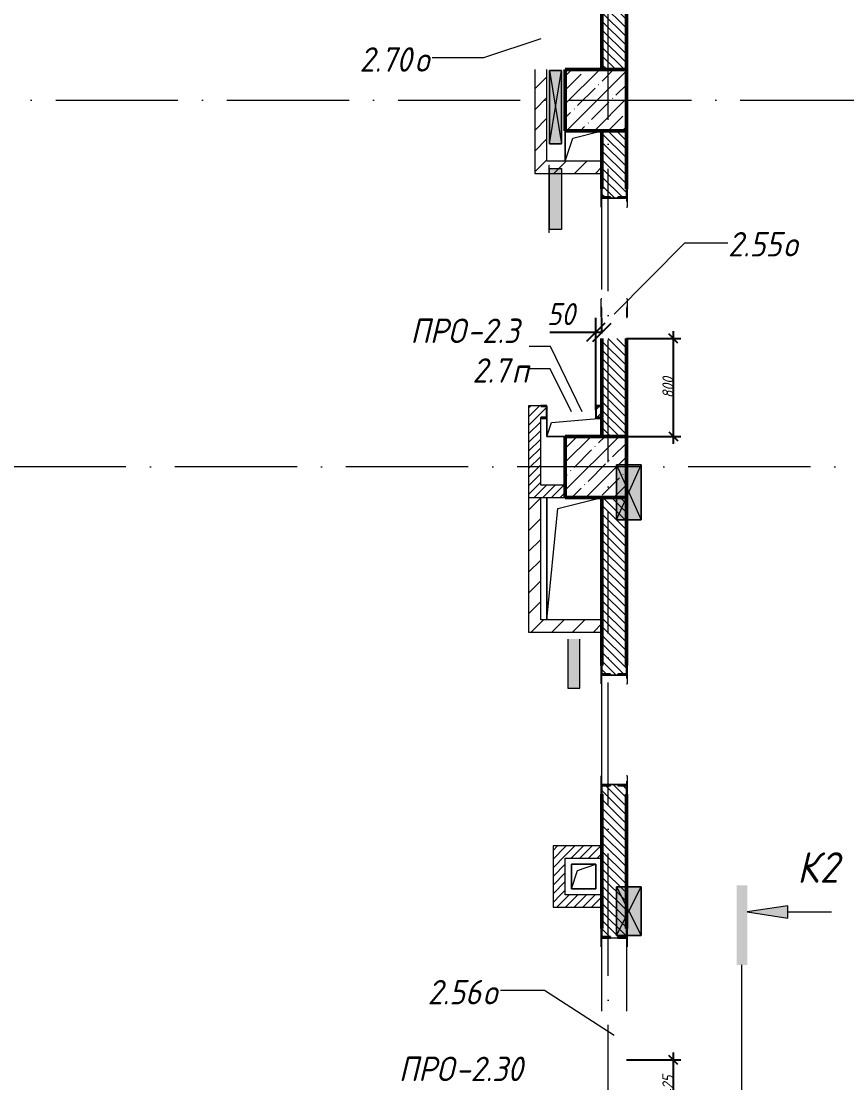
# Model space of a CAD drawing. Header units: millimetres. Extents: x -537608 to 253996, y -217170 to 186033.
# Drawn here: x -183999 to -177244, y -38294 to -29612 of the extents above; entities that cross this region are included whole.
import ezdxf

# ---------------------------------------------------------------- set-up
doc = ezdxf.new("R2010")
doc.units = ezdxf.units.MM
doc.linetypes.add('200_ШТРИХ_ш1п0_6_', pattern=[160, 100, -60])
doc.linetypes.add('50_200_ШТРИХ_1Т_ш5_п1_п1_', pattern=[1400, 1000, -200, 0, -200])
for name, color, linetype, lineweight in [('A-____-____-DIMS', 7, 'Continuous', 9), ('A-____-NOTE-TEXT', 7, 'Continuous', 9), ('A-____-NOTE-TEXT-1', 7, 'Continuous', 5), ('A-DETL-GENF-OTLN', 7, 'Continuous', 9), ('A-FLOR-____-OTLN', 7, 'Continuous', 9), ('A-GENM-____-IDEN', 7, 'Continuous', 9), ('A-GENM-____-MCUT', 7, 'Continuous', 25), ('A-GENM-____-OTLN', 7, 'Continuous', 9), ('A-GENM-____-OTLN-1', 7, 'Continuous', 25), ('A-GLAZ-____-IDEN', 7, 'Continuous', 9), ('A-GLAZ-____-OTLN', 7, 'Continuous', 9), ('A-WALL-____-MCUT-2', 7, 'Continuous', 50), ('A-WALL-____-PATT-1', 7, 'Continuous', 9), ('A-WALL-FNSH-MCUT-1', 7, 'Continuous', 9), ('I-WALL-____-OTLN', 7, 'Continuous', 9), ('S-COLS-____-MCUT', 7, 'Continuous', 50), ('S-COLS-____-OTLN', 7, 'Continuous', 9), ('S-GRID-____-OTLN-1', 7, '50_200_ШТРИХ_1Т_ш5_п1_п1_', 9)]:
    doc.layers.add(name, color=color, linetype=linetype, lineweight=lineweight)
for name, color, linetype, lineweight, true_color in [('A-DETL-GENF-OTLN-4', 9, '200_ШТРИХ_ш1п0_6_', 9, 0x808080), ('A-DETL-GENF-OTLN-5', 7, 'Continuous', 5, 0xc0c0c0), ('A-GLAZ-____-OTLN-1', 7, 'Continuous', 9, 0xc0c0c0)]:
    doc.layers.add(name, color=color, linetype=linetype, lineweight=lineweight, true_color=true_color)
doc.styles.add('ISOCPEUR_I', font='isocpeui.ttf', dxfattribs={"height": 300})
doc.styles.add('ISOCPEUR_I_10', font='isocpeui.ttf', dxfattribs={"width": 0.9, "height": 180})
doc.styles.add('ISOCPEUR_I_7', font='isocpeui.ttf', dxfattribs={"width": 0.9, "height": 90})
doc.styles.add('ISOCPEUR_I_9', font='isocpeui.ttf', dxfattribs={"width": 0.9, "height": 250})
doc.dimstyles.new('ISO-1_8_0_9К_СРЕДНИЙ_Кладочные_2', dxfattribs={"dimscale": 304.8, "dimtxt": 89.638306, "dimasz": 0.246063, "dimexe": 0.19685, "dimexo": 0, "dimgap": 0, "dimtad": 1, "dimdec": 3, "dimrnd": 0.001, "dimdsep": 46, "dimtxsty": 'ISOCPEUR_I_7', "dimblk1": 'OBLIQUE', "dimblk2": 'OBLIQUE', "dimsah": 1, "dimcen": 0.09, "dimdle": 0.19685, "dimazin": 0, "dimtfac": 1, "dimtdec": 4, "dimtix": 1, "dimtmove": 1, "dimatfit": 3, "dimfxl": 1, "dimtvp": 1, "dimtolj": 1, "dimtzin": 0, "dimarcsym": 2})
doc.dimstyles.new('ISO-1_8_0_9К_СРЕДНИЙ_Кладочные_3', dxfattribs={"dimscale": 304.8, "dimtxt": 179.276612, "dimasz": 0.492126, "dimexe": 0.393701, "dimexo": 0, "dimgap": 0, "dimtad": 1, "dimdec": 3, "dimrnd": 0.001, "dimdsep": 46, "dimtxsty": 'ISOCPEUR_I_10', "dimblk1": 'OBLIQUE', "dimblk2": 'OBLIQUE', "dimsah": 1, "dimcen": 0.09, "dimdle": 0.393701, "dimazin": 0, "dimtfac": 1, "dimtdec": 4, "dimtix": 1, "dimtmove": 0, "dimatfit": 3, "dimfxl": 1, "dimtvp": 1, "dimtolj": 1, "dimtzin": 0, "dimarcsym": 2})
pattern_1 = [(45, (-184647.673, -56738.29), (-35.35534, 35.35534), [])]
pattern_2 = [(45, (-184647.67, -56738.29), (-84.8528, 84.8528), [])]
pattern_3 = [(135, (-184647.673, -56738.29), (-35.35534, -35.35534), [])]

# ---------------------------------------------------------------- blocks, each defined once
blk = doc.blocks.new('BSC_Колонна _Прямоугольная - 500х500-V39-АР1_План отверстий 2 этажа в осях 1-64_А-ГГ')
at = {"layer": 'S-COLS-____-OTLN'}
h = blk.add_hatch(dxfattribs=at)
h.set_pattern_fill('FP_68', color=256, style=0, pattern_type=2)
h.set_pattern_definition([(45, (-5350, -26481.04), (-114.0493, 114.0493), []), (45, (-5235.95, -26481.04), (-114.0493, 114.0493), [201.613, -40.323, 3.353, -36.97])])
h.paths.add_polyline_path([(-250, -250), (250, -250), (250, 250), (-250, 250)], flags=0)
at = {"layer": 'S-COLS-____-MCUT'}
for p, q in [((250, 250), (-250, 250)), ((-250, 250), (-250, -250)), ((250, -250), (250, 250)), ((-250, -250), (250, -250))]:
    blk.add_line(p, q, dxfattribs=at)
blk = doc.blocks.new('BSC_Колонна _Прямоугольная - 500х500-V46-АР1_План отверстий 2 этажа в осях 1-64_А-ГГ')
at = {"layer": 'S-COLS-____-OTLN'}
h = blk.add_hatch(dxfattribs=at)
h.set_pattern_fill('FP_75', color=256, style=0, pattern_type=2)
h.set_pattern_definition([(45, (-5350, -23481.04), (-114.0493, 114.0493), []), (45, (-5235.95, -23481.04), (-114.0493, 114.0493), [201.613, -40.323, 3.353, -36.97])])
h.paths.add_polyline_path([(-250, -250), (250, -250), (250, 250), (-250, 250)], flags=0)
at = {"layer": 'S-COLS-____-MCUT'}
for p, q in [((250, 250), (-250, 250)), ((-250, 250), (-250, -250)), ((250, -250), (250, 250)), ((-250, -250), (250, -250))]:
    blk.add_line(p, q, dxfattribs=at)
blk = doc.blocks.new('154_Стойка_СКБ_Уголок - СМ-2480_200-28346303-АР1_План отверстий 2 этажа в осях 1-64_А-ГГ')
at = {"layer": 'A-GENM-____-MCUT'}
for p, q in [((125, 156), (125, 81)), ((200, 156), (125, 156)), ((131, 81), (131, 150)), ((131, 150), (200, 150)), ((200, 150), (200, 156)), ((125, 81), (131, 81)), ((131, 19), (125, 19)), ((125, 19), (125, -56)), ((131, -50), (131, 19)), ((125, -56), (200, -56)), ((200, -50), (131, -50)), ((200, -56), (200, -50))]:
    blk.add_line(p, q, dxfattribs=at)
blk = doc.blocks.new('Стойка_Влож_Полоса боковая - Полоса-28213942-АР1_План отверстий 2 этажа в осях 1-64_А-ГГ')
at = {"layer": 'A-GENM-____-OTLN'}
for p, q in [((-5, 60), (0, 60)), ((-5, -60), (-5, 60)), ((0, 31), (0, -31)), ((0, -60), (-5, -60))]:
    blk.add_line(p, q, dxfattribs=at)
blk = doc.blocks.new('Стойка_Влож_Уголок_Опорный - Уголок-28213941-АР1_План отверстий 2 этажа в осях 1-64_А-ГГ')
at = {"layer": 'A-GENM-____-OTLN'}
for p, q in [((-212, -6), (-212, 0)), ((0, 0), (0, -6)), ((-212, -75), (-212, -6)), ((-212, -6), (-206, -6)), ((-212, -75), (-206, -75)), ((-6, -6), (0, -6)), ((-6, -75), (0, -75)), ((0, -6), (0, -75))]:
    blk.add_line(p, q, dxfattribs=at)
blk = doc.blocks.new('154_Стойка_СКБ_Уголок - СМ-2480_200-V146-АР1_План отверстий 2 этажа в осях 1-64_А-ГГ')
at = {"layer": 'A-GENM-____-MCUT'}
for p, q in [((125, 156), (125, 150)), ((200, 156), (125, 156)), ((200, 150), (200, 156)), ((125, -50), (125, -56)), ((125, -56), (200, -56)), ((200, -56), (200, -50))]:
    blk.add_line(p, q, dxfattribs=at)
blk = doc.blocks.new('AR_Отверстие Ниша - Лючок-32405468-АР1_План отверстий 2 этажа в осях 1-64_А-ГГ')
at = {"layer": 'A-GLAZ-____-OTLN'}
blk.add_hatch(color=256, dxfattribs=at).paths.add_polyline_path([(200, -47), (200, 50), (-200, 50), (-200, -50), (200, -50)], flags=0)
for p, q in [((200, 50), (-200, 50)), ((200, -50), (200, 50)), ((-200, -50), (200, -50))]:
    blk.add_line(p, q, dxfattribs=at)
blk = doc.blocks.new('AR_Отверстие Ниша - Лючок-32403618-АР1_План отверстий 2 этажа в осях 1-64_А-ГГ')
at = {"layer": 'A-GLAZ-____-OTLN'}
blk.add_hatch(color=256, dxfattribs=at).paths.add_polyline_path([(-250, -50), (250, -50), (250, 50), (-250, 50)], flags=0)
for p, q in [((-250, 50), (250, 50)), ((-250, -50), (-250, 50)), ((250, 50), (250, -50)), ((250, -50), (-250, -50))]:
    blk.add_line(p, q, dxfattribs=at)
blk = doc.blocks.new('Л_Общий_Лючок - Лючок-29753807-АР1_План отверстий 2 этажа в осях 1-64_А-ГГ')
at = {"layer": 'A-GLAZ-____-OTLN-1'}
blk.add_hatch(color=256, dxfattribs=at).paths.add_polyline_path([(524, -6), (524, 0), (-24, 0), (-24, -6), (500, -6)], flags=0)
at = {"layer": 'A-GLAZ-____-OTLN'}
for p, q in [((-24, 0), (-24, -6)), ((524, 0), (524, -6)), ((-24, -6), (524, -6))]:
    blk.add_line(p, q, dxfattribs=at)
blk = doc.blocks.new('154_Фахверк_СКБ_Швеллер - Тип_100_3960_зеркало-29769493-АР1_План отверстий 2 этажа в осях 1-64_А-ГГ')
at = {"layer": 'A-GENM-____-MCUT'}
for p, q in [((175, 50), (125, 50)), ((125, 50), (125, -50)), ((128, 47), (175, 47)), ((128, -47), (128, 47)), ((175, 47), (175, 50)), ((125, -50), (175, -50)), ((175, -47), (128, -47)), ((175, -50), (175, -47))]:
    blk.add_line(p, q, dxfattribs=at)
blk = doc.blocks.new('AR_Отверстие прямоугольное _в плите_ - AR_Отверстие прямоугольное _в плите_-V150-АР1_План отверстий 2 этажа в осях 1-64_А-ГГ')
at = {"layer": 'A-GENM-____-OTLN'}
for p, q in [((100, 100), (-100, 100)), ((-100, 100), (-100, -100)), ((-50, 50), (100, 100)), ((100, -100), (100, 100)), ((-100, -100), (-50, 50)), ((-100, -100), (100, -100))]:
    blk.add_line(p, q, dxfattribs=at)
blk = doc.blocks.new('AR_Отверстие прямоугольное _в плите_ - AR_Отверстие прямоугольное _в плите_-30459275-АР1_План отверстий 2 этажа в осях 1-64_А-ГГ')
at = {"layer": 'A-GENM-____-OTLN'}
for p, q in [((-225, 75), (-225, -75)), ((-225, -75), (-187.5, 37.5)), ((-187.5, 37.5), (225, 75)), ((-225, -75), (-75, -75))]:
    blk.add_line(p, q, dxfattribs=at)
blk = doc.blocks.new('AR_Отверстие прямоугольное _в плите_ - AR_Отверстие прямоугольное _в плите_-30552560-АР1_План отверстий 2 этажа в осях 1-64_А-ГГ')
at = {"layer": 'A-GENM-____-OTLN'}
for p, q in [((-225, 500), (-225, -500)), ((-135, 410), (225, 500)), ((-225, -500), (-135, 410))]:
    blk.add_line(p, q, dxfattribs=at)
blk = doc.blocks.new('AR_Отверстие прямоугольное _в плите_ - AR_Отверстие прямоугольное _в плите_-V189-АР1_План отверстий 2 этажа в осях 1-64_А-ГГ')
at = {"layer": 'A-GENM-____-OTLN'}
for p, q in [((-150, 125), (-150, -125)), ((-87.5, 62.5), (150, 125)), ((-150, -125), (-87.5, 62.5))]:
    blk.add_line(p, q, dxfattribs=at)
blk = doc.blocks.new('AR_Отверстие прямоугольное _в стене_ - AR_Отверстие прямоугольное _в стене__ОВ-V198-АР1_План отверстий 2 этажа в осях 1-64_А-ГГ')
at = {"layer": 'A-GLAZ-____-OTLN'}
blk.add_hatch(color=256, dxfattribs=at).paths.add_polyline_path([(-225, -100), (225, -100), (225, 100), (-225, 100)], flags=0)
at = {"layer": 'A-DETL-GENF-OTLN'}
for p, q in [((-225, -100), (-225, 100)), ((-225, 100), (225, 100)), ((225, 100), (-225, -100)), ((-225, 100), (225, -100)), ((225, 100), (-225, 100)), ((-225, 100), (-225, -100)), ((225, 100), (225, -100)), ((225, -100), (225, 100)), ((225, -100), (-225, -100)), ((-225, -100), (225, -100))]:
    blk.add_line(p, q, dxfattribs=at)
blk = doc.blocks.new('AR_Отверстие прямоугольное _в стене_ - AR_Отверстие прямоугольное _в стене__ОВ-36902575-АР1_План отверстий 2 этажа в осях 1-64_А-ГГ')
at = {"layer": 'A-GLAZ-____-OTLN'}
blk.add_hatch(color=256, dxfattribs=at).paths.add_polyline_path([(-300, -50), (300, -50), (300, 50), (-300, 50)], flags=0)
at = {"layer": 'A-DETL-GENF-OTLN'}
for p, q in [((-300, -50), (-300, 50)), ((-300, 50), (300, 50)), ((300, 50), (-300, -50)), ((-300, 50), (300, -50)), ((300, 50), (-300, 50)), ((-300, 50), (-300, -50)), ((300, 50), (300, -50)), ((300, -50), (300, 50)), ((300, -50), (-300, -50)), ((-300, -50), (300, -50))]:
    blk.add_line(p, q, dxfattribs=at)
blk = doc.blocks.new('AR_Отверстие прямоугольное _в стене__БезПР - AR_Отверстие прямоугольное _в стене__БезПР-36428632-АР1_План отверстий 2 этажа в осях 1-64_А-ГГ')
at = {"layer": 'A-GLAZ-____-OTLN'}
blk.add_hatch(color=256, dxfattribs=at).paths.add_polyline_path([(-200, -100), (200, -100), (200, 100), (-200, 100)], flags=0)
at = {"layer": 'A-DETL-GENF-OTLN'}
for p, q in [((-200, -100), (-200, 100)), ((-200, 100), (200, 100)), ((200, 100), (-200, -100)), ((-200, 100), (200, -100)), ((200, 100), (-200, 100)), ((-200, 100), (-200, -100)), ((200, 100), (200, -100)), ((200, -100), (200, 100)), ((200, -100), (-200, -100)), ((-200, -100), (200, -100))]:
    blk.add_line(p, q, dxfattribs=at)
at = {"layer": 'A-GLAZ-____-OTLN'}
blk.add_line((200, 100), (-200, 100), dxfattribs=at)
blk = doc.blocks.new('DET_L_Имитация разреза_ISO2-5 - Вправо-36892236-АР1_План отверстий 2 этажа в осях 1-64_А-ГГ')
at = {"layer": 'A-DETL-GENF-OTLN-5'}
blk.add_line((143.1, 0), (1926.9, 0), dxfattribs=at)
blk = doc.blocks.new('_Oblique')
at = {"color": 0, "linetype": 'ByBlock', "lineweight": -2}
blk.add_line((-0.5, -0.5), (0.5, 0.5), dxfattribs=at)
blk = doc.blocks.new('*D2376')
at = {"layer": 'A-____-____-DIMS', "color": 0, "lineweight": -2, "transparency": 16777216}
for p, q in [((-179297.7, -32794.1), (-179297.7, -32037.4)), ((-179247.7, -32166.5), (-179247.7, -32037.4)), ((-179297.7, -32157.4), (-179674.3, -32157.4)), ((-179247.7, -32157.4), (-179417.7, -32157.4))]:
    blk.add_line(p, q, dxfattribs=at)
at = {"layer": 'Defpoints', "color": 0, "transparency": 16777216}
for p in [(-179247.7, -32157.4), (-179247.7, -32166.5), (-179297.7, -32794.1)]:
    blk.add_point(p, dxfattribs=at)
at = {"layer": 'A-____-____-DIMS', "color": 0, "lineweight": -2, "transparency": 16777216, "xscale": 150, "yscale": 150, "zscale": 150, "rotation": 180}
blk.add_blockref('_Oblique', (-179297.7, -32157.4), dxfattribs=at)
at = {"layer": 'A-____-____-DIMS', "color": 0, "lineweight": -2, "transparency": 16777216, "xscale": 150, "yscale": 150, "zscale": 150}
blk.add_blockref('_Oblique', (-179247.7, -32157.4), dxfattribs=at)
at = {"layer": 'A-____-____-DIMS', "color": 0, "transparency": 16777216, "insert": (-179697.5, -31917.4), "char_height": 180, "width": 273.052, "attachment_point": 1, "line_spacing_factor": 1.149209, "style": 'ISOCPEUR_I_10'}
blk.add_mtext('\\A1;50', dxfattribs=at)
blk = doc.blocks.new('*D2555')
at = {"layer": 'A-____-____-DIMS', "color": 0, "lineweight": -2, "transparency": 16777216}
for p, q in [((-179047.7, -32207.2), (-178603, -32207.2)), ((-178663, -33067.2), (-178663, -32147.2)), ((-179047.7, -33007.2), (-178603, -33007.2))]:
    blk.add_line(p, q, dxfattribs=at)
at = {"layer": 'Defpoints', "color": 0, "transparency": 16777216}
for p in [(-179047.7, -32207.2), (-178663, -32207.2), (-179047.7, -33007.2)]:
    blk.add_point(p, dxfattribs=at)
at = {"layer": 'A-____-____-DIMS', "color": 0, "lineweight": -2, "transparency": 16777216, "xscale": 75, "yscale": 75, "zscale": 75}
for p, rotation in [((-178663, -32207.2), 90), ((-178663, -33007.2), 270)]:
    blk.add_blockref('_Oblique', p, dxfattribs=dict(at, rotation=rotation))
at = {"layer": 'A-____-____-DIMS', "color": 0, "transparency": 16777216, "insert": (-178708, -32607.2), "char_height": 90, "width": 409.578, "attachment_point": 5, "rotation": 90, "style": 'ISOCPEUR_I_7'}
blk.add_mtext('\\A1;800', dxfattribs=at)
blk = doc.blocks.new('*D2557')
at = {"layer": 'A-____-____-DIMS', "color": 0, "lineweight": -2, "transparency": 16777216}
for p, q in [((-179047.7, -38107.2), (-178603, -38107.2)), ((-178663, -38592.2), (-178663, -38047.2)), ((-179041.7, -38532.2), (-178603, -38532.2))]:
    blk.add_line(p, q, dxfattribs=at)
at = {"layer": 'Defpoints', "color": 0, "transparency": 16777216}
for p in [(-179047.7, -38107.2), (-178663, -38107.2), (-179041.7, -38532.2)]:
    blk.add_point(p, dxfattribs=at)
at = {"layer": 'A-____-____-DIMS', "color": 0, "lineweight": -2, "transparency": 16777216, "xscale": 75, "yscale": 75, "zscale": 75}
for p, rotation in [((-178663, -38107.2), 90), ((-178663, -38532.2), 270)]:
    blk.add_blockref('_Oblique', p, dxfattribs=dict(at, rotation=rotation))
at = {"layer": 'A-____-____-DIMS', "color": 0, "transparency": 16777216, "insert": (-178708, -38319.7), "char_height": 90, "width": 426.127, "attachment_point": 5, "rotation": 90, "style": 'ISOCPEUR_I_7'}
blk.add_mtext('\\A1;425', dxfattribs=at)

msp = doc.modelspace()

# ---------------------------------------------------------------- hatches: boundary and pattern name
at = {"layer": 'A-____-NOTE-TEXT-1'}
for points in [[(-178059.3042, -37330.341), (-178059.3042, -36680.341), (-178146.0408, -36680.341), (-178146.0408, -37330.341)], [(-177725.6628, -36946.1891), (-177725.6628, -36846.1891), (-178059.3042, -36896.1891)]]:
    msp.add_hatch(color=256, dxfattribs=at).paths.add_polyline_path(points, flags=0)
at = {"layer": 'A-WALL-____-PATT-1'}
h = msp.add_hatch(dxfattribs=at)
h.set_pattern_fill('FP_6', color=256, style=0, pattern_type=2)
h.set_pattern_definition(pattern_3)
h.paths.add_polyline_path([(-179047.6725, -30007.2474), (-179047.6725, -27432.2474), (-179247.6725, -27432.2474), (-179247.6725, -30007.2474)], flags=0)
h.paths.add_polyline_path([(-179247.6725, -26882.2474), (-179047.6725, -26882.2474), (-179047.6725, -26613.2474), (-179116.6725, -26613.2474), (-179116.6725, -26607.2474), (-179178.6725, -26607.2474), (-179178.6725, -26613.2474), (-179247.6725, -26613.2474), (-179247.6725, -26682.2474)], flags=0)
h.paths.add_polyline_path([(-179116.6725, -24907.2474), (-179116.6725, -24901.2474), (-179047.6725, -24901.2474), (-179047.6725, -24507.2474), (-179247.6725, -24507.2474), (-179247.6725, -24901.2474), (-179178.6725, -24901.2474), (-179178.6725, -24907.2474)], flags=0)
h = msp.add_hatch(dxfattribs=at)
h.set_pattern_fill('FP_4', color=256, style=0, pattern_type=2)
h.set_pattern_definition(pattern_2)
h.paths.add_polyline_path([(-179797.6725, -30857.2474), (-179697.6725, -30857.2474), (-179697.6725, -30007.2474), (-179797.6725, -30007.2474)], flags=0)
h.paths.add_polyline_path([(-179794.6725, -29507.2474), (-179697.6725, -29507.2474), (-179697.6725, -28857.2474), (-179700.6725, -28857.2474), (-179700.6725, -28810.2474), (-179794.6725, -28810.2474), (-179794.6725, -28857.2474), (-179797.6725, -28857.2474), (-179797.6725, -29507.2474)], flags=0)
h.paths.add_polyline_path([(-179700.6725, -28807.2474), (-179697.6725, -28807.2474), (-179697.6725, -27957.2474), (-179797.6725, -27957.2474), (-179797.6725, -28807.2474), (-179746.4225, -28807.2474)], flags=0)
h.paths.add_polyline_path([(-179697.6725, -27457.2474), (-179697.6725, -26757.2474), (-179797.6725, -26757.2474), (-179797.6725, -27457.2474), (-179780.1725, -27457.2474)], flags=0)
h = msp.add_hatch(dxfattribs=at)
h.set_pattern_fill('FP_6', color=256, style=0, pattern_type=2)
h.set_pattern_definition(pattern_3)
h.paths.add_polyline_path([(-179047.6725, -33007.2474), (-179047.6725, -32207.2474), (-179247.6725, -32207.2474), (-179247.6725, -33007.2474)], flags=0)
h.paths.add_polyline_path([(-179116.6725, -31057.2474), (-179116.6725, -31051.2474), (-179047.6725, -31051.2474), (-179047.6725, -30507.2474), (-179247.6725, -30507.2474), (-179247.6725, -31051.2474), (-179178.6725, -31051.2474), (-179178.6725, -31057.2474)], flags=0)
h = msp.add_hatch(dxfattribs=at)
h.set_pattern_fill('FP_4', color=256, style=0, pattern_type=2)
h.set_pattern_definition(pattern_2)
h.paths.add_polyline_path([(-179697.6725, -30857.2474), (-179247.6725, -30857.2474), (-179247.6725, -30757.2474), (-179697.6725, -30757.2474)], flags=0)
h = msp.add_hatch(dxfattribs=at)
h.set_pattern_fill('FP_5', color=256, style=0, pattern_type=2)
h.set_pattern_definition(pattern_1)
h.paths.add_polyline_path([(-179847.6725, -32857.2474), (-179747.6725, -32857.2474), (-179747.6725, -32854.2474), (-179700.6725, -32854.2474), (-179700.6725, -32760.2474), (-179747.6725, -32760.2474), (-179747.6725, -32757.2474), (-179847.6725, -32757.2474), (-179847.6725, -32854.2474)], flags=0)
h.paths.add_polyline_path([(-179294.6725, -32854.2474), (-179247.6725, -32854.2474), (-179247.6725, -32760.2474), (-179294.6725, -32760.2474), (-179294.6725, -32766.6474)], flags=0)
h = msp.add_hatch(dxfattribs=at)
h.set_pattern_fill('FP_5', color=256, style=0, pattern_type=2)
h.set_pattern_definition(pattern_1)
h.paths.add_polyline_path([(-179847.6725, -33407.2474), (-179747.6725, -33407.2474), (-179747.6725, -32857.2474), (-179847.6725, -32857.2474), (-179847.6725, -32863.6304)], flags=0)
h = msp.add_hatch(dxfattribs=at)
h.set_pattern_fill('FP_5', color=256, style=0, pattern_type=2)
h.set_pattern_definition(pattern_1)
h.paths.add_polyline_path([(-179547.6725, -33507.2474), (-179547.6725, -33407.2474), (-179847.6725, -33407.2474), (-179847.6725, -33507.2474)], flags=0)
h = msp.add_hatch(dxfattribs=at)
h.set_pattern_fill('FP_4', color=256, style=0, pattern_type=2)
h.set_pattern_definition(pattern_2)
h.paths.add_polyline_path([(-179847.6725, -34607.2474), (-179747.6725, -34607.2474), (-179747.6725, -33507.2474), (-179847.6725, -33507.2474)], flags=0)
h = msp.add_hatch(dxfattribs=at)
h.set_pattern_fill('FP_6', color=256, style=0, pattern_type=2)
h.set_pattern_definition(pattern_3)
h.paths.add_polyline_path([(-179178.6725, -39007.2474), (-179047.6725, -39007.2474), (-179047.6725, -38813.2474), (-179116.6725, -38813.2474), (-179116.6725, -38807.2474), (-179178.6725, -38807.2474), (-179178.6725, -38813.2474), (-179247.6725, -38813.2474), (-179247.6725, -39007.2474)], flags=0)
h.paths.add_polyline_path([(-179116.6725, -37107.2474), (-179116.6725, -37101.2474), (-179047.6725, -37101.2474), (-179047.6725, -35863.2474), (-179116.6725, -35863.2474), (-179116.6725, -35857.2474), (-179178.6725, -35857.2474), (-179178.6725, -35863.2474), (-179247.6725, -35863.2474), (-179247.6725, -37101.2474), (-179178.6725, -37101.2474), (-179178.6725, -37107.2474)], flags=0)
h.paths.add_polyline_path([(-179116.6725, -34957.2474), (-179116.6725, -34951.2474), (-179047.6725, -34951.2474), (-179047.6725, -33507.2474), (-179247.6725, -33507.2474), (-179247.6725, -34951.2474), (-179178.6725, -34951.2474), (-179178.6725, -34957.2474)], flags=0)
h = msp.add_hatch(dxfattribs=at)
h.set_pattern_fill('FP_4', color=256, style=0, pattern_type=2)
h.set_pattern_definition(pattern_2)
h.paths.add_polyline_path([(-179747.6725, -34607.2474), (-179247.6725, -34607.2474), (-179247.6725, -34507.2474), (-179747.6725, -34507.2474)], flags=0)
h = msp.add_hatch(dxfattribs=at)
h.set_pattern_fill('FP_5', color=256, style=0, pattern_type=2)
h.set_pattern_definition(pattern_1)
h.paths.add_polyline_path([(-179547.6725, -36757.2474), (-179547.6725, -36357.2474), (-179647.6725, -36357.2474), (-179647.6725, -36757.2474)], flags=0)
h = msp.add_hatch(dxfattribs=at)
h.set_pattern_fill('FP_5', color=256, style=0, pattern_type=2)
h.set_pattern_definition(pattern_1)
h.paths.add_polyline_path([(-179247.6725, -36457.2474), (-179247.6725, -36357.2474), (-179547.6725, -36357.2474), (-179547.6725, -36457.2474), (-179358.9692, -36457.2474)], flags=0)
h = msp.add_hatch(dxfattribs=at)
h.set_pattern_fill('FP_5', color=256, style=0, pattern_type=2)
h.set_pattern_definition(pattern_1)
h.paths.add_polyline_path([(-179247.6725, -36857.2474), (-179247.6725, -36757.2474), (-179647.6725, -36757.2474), (-179647.6725, -36857.2474), (-179358.9692, -36857.2474)], flags=0)

# ---------------------------------------------------------------- linework, layer by layer
at = {"layer": 'A-____-NOTE-TEXT'}
for p, q in [((-177725.6628, -36846.1891), (-178059.3042, -36896.1891)), ((-177725.6628, -36946.1891), (-177725.6628, -36846.1891)), ((-178059.3042, -36896.1891), (-177725.6628, -36946.1891)), ((-177725.6628, -36896.1891), (-177369.4128, -36896.1891))]:
    msp.add_line(p, q, dxfattribs=at)
at = {"layer": 'A-FLOR-____-OTLN'}
for p, q in [((-179547.6725, -30757.2474), (-179547.6725, -30507.2474)), ((-179697.6725, -33007.2474), (-179697.6725, -32857.2474)), ((-179547.6725, -33007.2474), (-179697.6725, -33007.2474)), ((-179697.6725, -34507.2474), (-179697.6725, -33507.2474)), ((-179497.6725, -36507.2474), (-179297.6725, -36507.2474)), ((-179497.6725, -36707.2474), (-179497.6725, -36507.2474)), ((-179297.6725, -36507.2474), (-179297.6725, -36707.2474)), ((-179297.6725, -36707.2474), (-179497.6725, -36707.2474))]:
    msp.add_line(p, q, dxfattribs=at)
at = {"layer": 'A-GENM-____-IDEN'}
for p, q in [((-179669.6475, -32271.038), (-179843.8698, -32271.038)), ((-179409.9687, -32807.2474), (-179669.6475, -32271.038))]:
    msp.add_line(p, q, dxfattribs=at)
at = {"layer": 'A-GLAZ-____-IDEN'}
for p, q in [((-179747.6725, -29757.2474), (-180215.4755, -29912.6383)), ((-180215.4755, -29912.6383), (-180635.3565, -29912.6383)), ((-179147.6725, -32007.2474), (-178568.9322, -31423.6626)), ((-178568.9322, -31423.6626), (-178216.5419, -31423.6626)), ((-179670.7712, -32455.7474), (-179843.8698, -32455.7474)), ((-179497.6725, -32807.2474), (-179670.7712, -32455.7474)), ((-179717.4163, -37540.3085), (-180078.6468, -37540.3085)), ((-179147.6725, -37907.2474), (-179717.4163, -37540.3085))]:
    msp.add_line(p, q, dxfattribs=at)
at = {"layer": 'A-WALL-____-MCUT-2'}
for p, q in [((-179247.6725, -27432.2474), (-179247.6725, -30007.2474)), ((-179047.6725, -30007.2474), (-179047.6725, -27432.2474)), ((-179247.6725, -30507.2474), (-179247.6725, -30982.2474)), ((-179047.6725, -30982.2474), (-179047.6725, -30507.2474)), ((-179247.6725, -32207.2474), (-179247.6725, -32757.2474)), ((-179047.6725, -33007.2474), (-179047.6725, -32207.2474)), ((-179247.6725, -32760.2474), (-179247.6725, -32854.2474)), ((-179247.6725, -32857.2474), (-179247.6725, -33007.2474)), ((-179247.6725, -33507.2474), (-179247.6725, -34882.2474)), ((-179047.6725, -34882.2474), (-179047.6725, -33507.2474)), ((-179247.6725, -35932.2474), (-179247.6725, -37032.2474)), ((-179047.6725, -37032.2474), (-179047.6725, -35932.2474))]:
    msp.add_line(p, q, dxfattribs=at)
at = {"layer": 'A-WALL-FNSH-MCUT-1'}
for p, q in [((-179797.6725, -30007.2474), (-179797.6725, -30857.2474)), ((-179697.6725, -30757.2474), (-179697.6725, -30007.2474)), ((-179247.6725, -30757.2474), (-179697.6725, -30757.2474)), ((-179797.6725, -30857.2474), (-179247.6725, -30857.2474)), ((-179747.6725, -32757.2474), (-179847.6725, -32757.2474)), ((-179847.6725, -32757.2474), (-179847.6725, -34607.2474)), ((-179747.6725, -33407.2474), (-179747.6725, -32857.2474)), ((-179547.6725, -33407.2474), (-179747.6725, -33407.2474)), ((-179847.6725, -33507.2474), (-179547.6725, -33507.2474)), ((-179747.6725, -34507.2474), (-179747.6725, -33507.2474)), ((-179247.6725, -34507.2474), (-179747.6725, -34507.2474)), ((-179847.6725, -34607.2474), (-179247.6725, -34607.2474)), ((-179647.6725, -36357.2474), (-179647.6725, -36857.2474)), ((-179247.6725, -36357.2474), (-179647.6725, -36357.2474)), ((-179547.6725, -36757.2474), (-179547.6725, -36457.2474)), ((-179547.6725, -36457.2474), (-179247.6725, -36457.2474)), ((-179247.6725, -36757.2474), (-179547.6725, -36757.2474)), ((-179647.6725, -36857.2474), (-179247.6725, -36857.2474))]:
    msp.add_line(p, q, dxfattribs=at)
at = {"layer": 'I-WALL-____-OTLN'}
for p, q in [((-179247.6725, -31807.2474), (-179247.6725, -31057.2474)), ((-179047.6725, -31057.2474), (-179047.6725, -31087.2474)), ((-179247.6725, -35857.2474), (-179247.6725, -34957.2474)), ((-179047.6725, -34957.2474), (-179047.6725, -34987.2474)), ((-179047.6725, -35827.2474), (-179047.6725, -35857.2474)), ((-179247.6725, -37707.2474), (-179247.6725, -37107.2474)), ((-179047.6725, -37107.2474), (-179047.6725, -37707.2474))]:
    msp.add_line(p, q, dxfattribs=at)
at = {"layer": 'S-GRID-____-OTLN-1'}
for p, q in [((-179197.6725, -61220.8957), (-179197.6725, -6857.3298)), ((-189316.4427, -30257.2474), (-157939.9334, -30257.2474)), ((-157939.9334, -33257.2474), (-189316.4427, -33257.2474))]:
    msp.add_line(p, q, dxfattribs=at)

# ---------------------------------------------------------------- block references
at = {"layer": 'A-DETL-GENF-OTLN-4', "rotation": 90.00000000000027}
msp.add_blockref('DET_L_Имитация разреза_ISO2-5 - Вправо-36892236-АР1_План отверстий 2 этажа в осях 1-64_А-ГГ', (-178102.6725, -39257.2474), dxfattribs=at)
at = {"layer": 'A-GENM-____-OTLN'}
for name, p in [('AR_Отверстие прямоугольное _в плите_ - AR_Отверстие прямоугольное _в плите_-V189-АР1_План отверстий 2 этажа в осях 1-64_А-ГГ', (-179397.6725, -30632.2474)), ('Стойка_Влож_Уголок_Опорный - Уголок-28213941-АР1_План отверстий 2 этажа в осях 1-64_А-ГГ', (-179041.6725, -31057.2474)), ('AR_Отверстие прямоугольное _в плите_ - AR_Отверстие прямоугольное _в плите_-30459275-АР1_План отверстий 2 этажа в осях 1-64_А-ГГ', (-179472.6725, -32932.2474)), ('AR_Отверстие прямоугольное _в плите_ - AR_Отверстие прямоугольное _в плите_-30552560-АР1_План отверстий 2 этажа в осях 1-64_А-ГГ', (-179472.6725, -34007.2474)), ('Стойка_Влож_Уголок_Опорный - Уголок-28213941-АР1_План отверстий 2 этажа в осях 1-64_А-ГГ', (-179041.6725, -34957.2474)), ('AR_Отверстие прямоугольное _в плите_ - AR_Отверстие прямоугольное _в плите_-V150-АР1_План отверстий 2 этажа в осях 1-64_А-ГГ', (-179397.6725, -36607.2474)), ('Стойка_Влож_Уголок_Опорный - Уголок-28213941-АР1_План отверстий 2 этажа в осях 1-64_А-ГГ', (-179041.6725, -37107.2474))]:
    msp.add_blockref(name, p, dxfattribs=at)
for name, p, rotation in [('Стойка_Влож_Полоса боковая - Полоса-28213942-АР1_План отверстий 2 этажа в осях 1-64_А-ГГ', (-179147.6725, -31057.2474), 89.99999999999993), ('Стойка_Влож_Уголок_Опорный - Уголок-28213941-АР1_План отверстий 2 этажа в осях 1-64_А-ГГ', (-179253.6725, -31957.2474), 180), ('Стойка_Влож_Полоса боковая - Полоса-28213942-АР1_План отверстий 2 этажа в осях 1-64_А-ГГ', (-179147.6725, -34957.2474), 89.99999999999993), ('Стойка_Влож_Уголок_Опорный - Уголок-28213941-АР1_План отверстий 2 этажа в осях 1-64_А-ГГ', (-179253.6725, -35857.2474), 180), ('Стойка_Влож_Полоса боковая - Полоса-28213942-АР1_План отверстий 2 этажа в осях 1-64_А-ГГ', (-179147.6725, -35857.2474), 269.9999999999999), ('Стойка_Влож_Полоса боковая - Полоса-28213942-АР1_План отверстий 2 этажа в осях 1-64_А-ГГ', (-179147.6725, -37107.2474), 89.99999999999993)]:
    msp.add_blockref(name, p, dxfattribs=dict(at, rotation=rotation))
at = {"layer": 'A-GENM-____-OTLN-1'}
for name, p, rotation in [('154_Стойка_СКБ_Уголок - СМ-2480_200-28346303-АР1_План отверстий 2 этажа в осях 1-64_А-ГГ', (-179097.6725, -31182.2474), 89.99999999999991), ('154_Стойка_СКБ_Уголок - СМ-2480_200-V146-АР1_План отверстий 2 этажа в осях 1-64_А-ГГ', (-179197.6725, -31832.2474), 269.9999999999999), ('154_Фахверк_СКБ_Швеллер - Тип_100_3960_зеркало-29769493-АР1_План отверстий 2 этажа в осях 1-64_А-ГГ', (-179572.6725, -32807.2474), 180), ('154_Стойка_СКБ_Уголок - СМ-2480_200-28346303-АР1_План отверстий 2 этажа в осях 1-64_А-ГГ', (-179097.6725, -35082.2474), 89.99999999999991), ('154_Стойка_СКБ_Уголок - СМ-2480_200-28346303-АР1_План отверстий 2 этажа в осях 1-64_А-ГГ', (-179197.6725, -35732.2474), 269.9999999999999), ('154_Стойка_СКБ_Уголок - СМ-2480_200-28346303-АР1_План отверстий 2 этажа в осях 1-64_А-ГГ', (-179097.6725, -37232.2474), 89.99999999999991)]:
    msp.add_blockref(name, p, dxfattribs=dict(at, rotation=rotation))
msp.add_blockref('154_Фахверк_СКБ_Швеллер - Тип_100_3960_зеркало-29769493-АР1_План отверстий 2 этажа в осях 1-64_А-ГГ', (-179422.6725, -32807.2474), dxfattribs=at)
at = {"layer": 'A-GLAZ-____-OTLN'}
for name, p, rotation in [('AR_Отверстие прямоугольное _в стене_ - AR_Отверстие прямоугольное _в стене__ОВ-36902575-АР1_План отверстий 2 этажа в осях 1-64_А-ГГ', (-179627.1575, -30315.6377), 89.9999999999999), ('Л_Общий_Лючок - Лючок-29753807-АР1_План отверстий 2 этажа в осях 1-64_А-ГГ', (-179677.1575, -30815.6377), 269.9999999999999), ('AR_Отверстие Ниша - Лючок-32403618-АР1_План отверстий 2 этажа в осях 1-64_А-ГГ', (-179627.1575, -31065.6377), 89.9999999999999), ('AR_Отверстие прямоугольное _в стене_ - AR_Отверстие прямоугольное _в стене__ОВ-V198-АР1_План отверстий 2 этажа в осях 1-64_А-ГГ', (-179027.1575, -33465.6377), 89.99999999999991), ('AR_Отверстие Ниша - Лючок-32405468-АР1_План отверстий 2 этажа в осях 1-64_А-ГГ', (-179477.1575, -34865.6377), 269.9999999999999), ('AR_Отверстие прямоугольное _в стене__БезПР - AR_Отверстие прямоугольное _в стене__БезПР-36428632-АР1_План отверстий 2 этажа в осях 1-64_А-ГГ', (-179027.1575, -36890.6377), 89.99999999999991)]:
    msp.add_blockref(name, p, dxfattribs=dict(at, rotation=rotation))
at = {"layer": 'S-COLS-____-OTLN'}
for name, p in [('BSC_Колонна _Прямоугольная - 500х500-V39-АР1_План отверстий 2 этажа в осях 1-64_А-ГГ', (-179297.6725, -30257.2474)), ('BSC_Колонна _Прямоугольная - 500х500-V46-АР1_План отверстий 2 этажа в осях 1-64_А-ГГ', (-179297.6725, -33257.2474))]:
    msp.add_blockref(name, p, dxfattribs=at)

# ---------------------------------------------------------------- texts
at = {"layer": 'A-____-NOTE-TEXT', "char_height": 250, "attachment_point": 1, "style": 'ISOCPEUR_I'}
for s, insert, width in [('\\fISOCPEUR|b0|i1|c204|p34|;\\W.9;К', (-177650.2821, -36408.1809), 223.670813), ('\\fISOCPEUR|b0|i1|c204|p34|;\\W.9;2', (-177465.7353, -36408.1809), 202.02525)]:
    msp.add_mtext(s, dxfattribs=dict(at, insert=insert, width=width))
at = {"layer": 'A-GENM-____-IDEN', "char_height": 200, "attachment_point": 1, "style": 'ISOCPEUR_I_9'}
for s, insert, width in [('ПРО', (-180814.2764, -32043.9219), 562.784625), ('-2.3', (-180349.9327, -32043.9219), 548.35425), ('ПРО', (-180909.2799, -38080.1313), 562.784625), ('-2.30', (-180444.9362, -38080.1313), 707.088375)]:
    msp.add_mtext(s, dxfattribs=dict(at, insert=insert, width=width))
at = {"layer": 'A-GLAZ-____-IDEN', "char_height": 200, "attachment_point": 1, "style": 'ISOCPEUR_I_9'}
for s, insert, width in [('2.70', (-181230.8111, -29825.0238), 548.35425), ('\\fISOCPEUR|b0|i1|c204|p34|;\\W.9;о', (-180778.3736, -29825.0238), 158.734125), ('2.55', (-178216.5419, -31336.048), 548.35425), ('\\fISOCPEUR|b0|i1|c204|p34|;\\W.9;о', (-177764.1044, -31336.048), 158.734125), ('2.7', (-180307.9191, -32368.1328), 389.620125), ('\\fISOCPEUR|b0|i1|c204|p34|;\\W.9;п', (-179986.4504, -32368.1328), 158.734125), ('2.56', (-180674.1014, -37452.6939), 548.35425), ('\\fISOCPEUR|b0|i1|c204|p34|;\\W.9;о', (-180221.6639, -37452.6939), 158.734125)]:
    msp.add_mtext(s, dxfattribs=dict(at, insert=insert, width=width))

# ---------------------------------------------------------------- dimensions: what is measured, and where the dimension line sits
at = {"layer": 'A-____-____-DIMS'}
dim = msp.add_linear_dim(base=(-179247.6725, -32157.3702), p1=(-179297.6725, -32794.146), p2=(-179247.6725, -32166.4662), dimstyle='ISO-1_8_0_9К_СРЕДНИЙ_Кладочные_3', override={"dimpost": '<>', "dimfxl": 629.668124}, dxfattribs=at)
dim.commit()
dim.dimension.update_dxf_attribs({"geometry": '*D2376', "text_midpoint": (-179561.0112, -32157.3702), "dimtype": 160})
for base, p1, p2, override, picture, middle in [((-178663.0296, -32207.2474), (-179047.6725, -33007.2474), (-179047.6725, -32207.2474), {"dimpost": '<>', "dimfxl": 800}, '*D2555', (-178708.0296, -32607.2474)), ((-178663.0296, -38107.2474), (-179041.6725, -38532.2474), (-179047.6725, -38107.2474), {"dimpost": '<>', "dimfxl": 425.042351}, '*D2557', (-178708.0296, -38319.7474))]:
    dim = msp.add_linear_dim(base=base, p1=p1, p2=p2, angle=90, dimstyle='ISO-1_8_0_9К_СРЕДНИЙ_Кладочные_2', override=override, dxfattribs=at)
    dim.commit()
    dim.dimension.update_dxf_attribs({"geometry": picture, "text_midpoint": middle})

doc.saveas('drawing.dxf')
